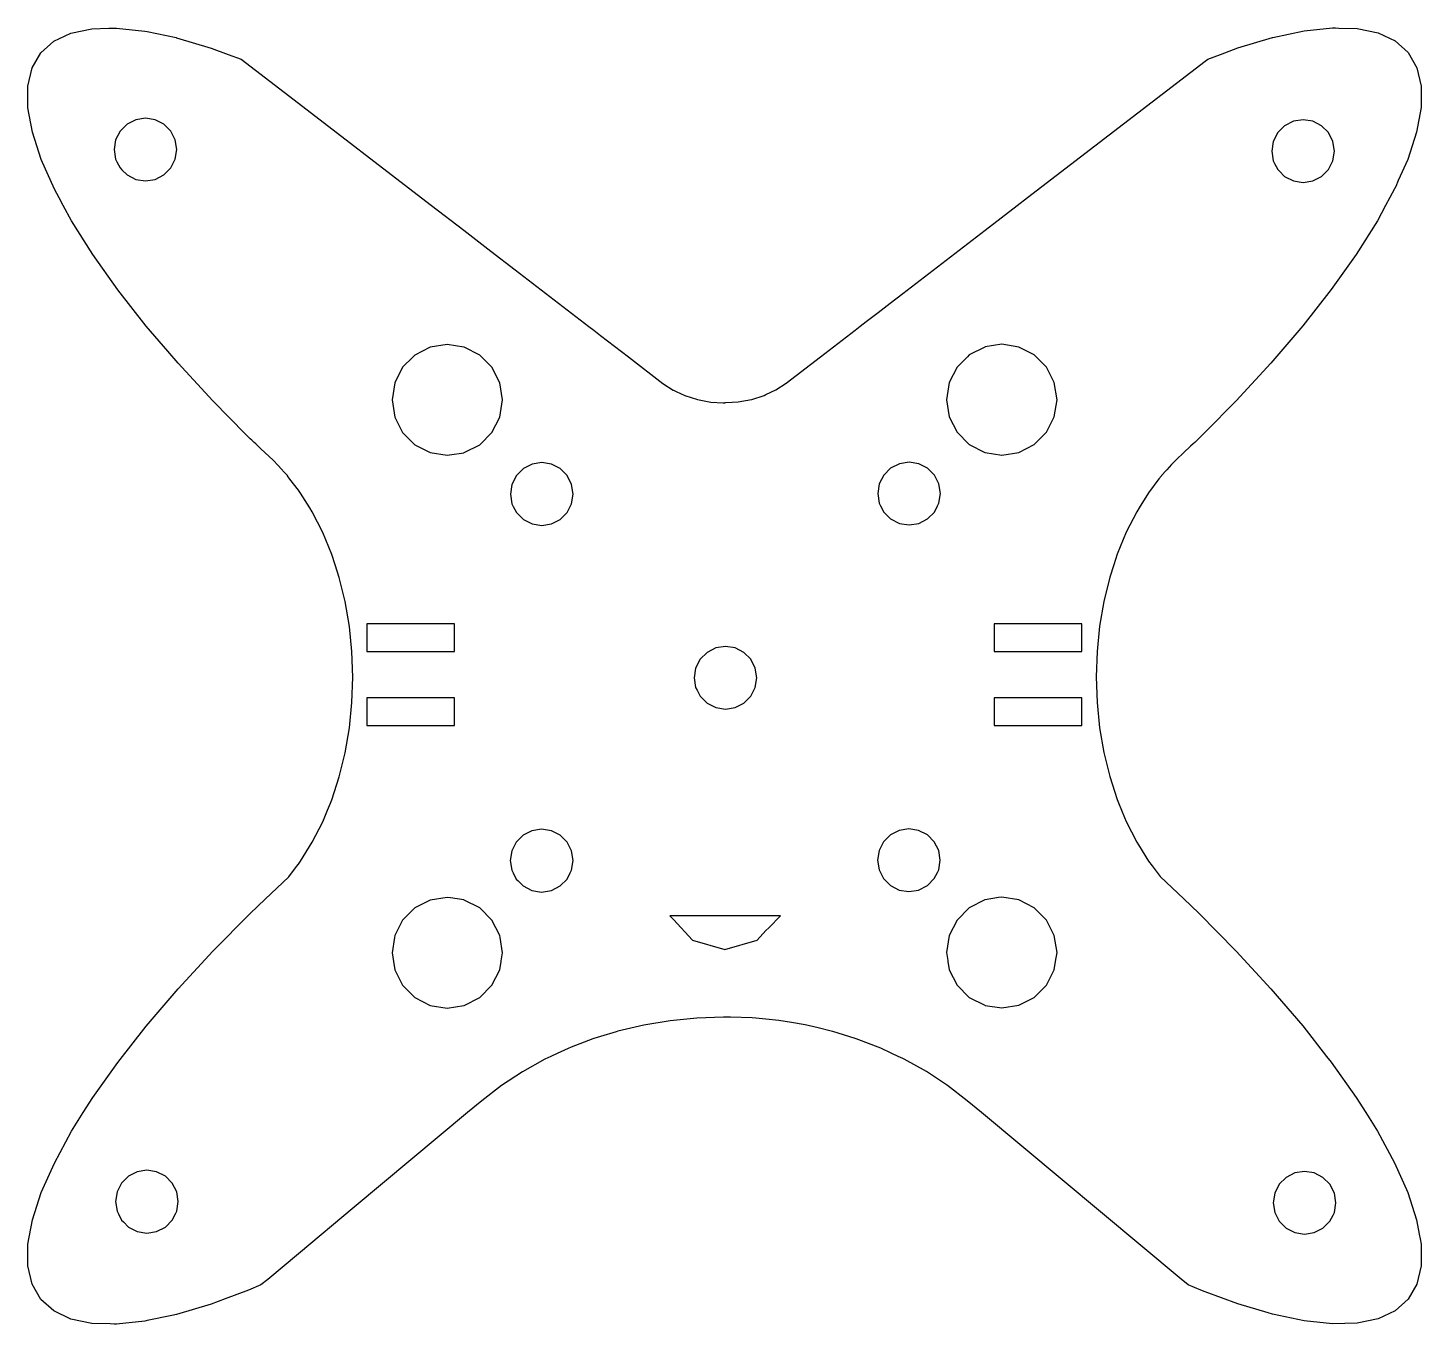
# Model space of a CAD drawing. Header units: millimetres. Extents: x 1 to 76.5, y 1.1 to 71.3.
import ezdxf

# ---------------------------------------------------------------- set-up
doc = ezdxf.new("R2010")
doc.units = ezdxf.units.MM

msp = doc.modelspace()

# ---------------------------------------------------------------- linework, layer by layer
for points in [[(73.066, 71.282), (74.206, 71.045), (75.131, 70.608), (75.831, 69.978), (76.301, 69.161), (76.532, 68.163), (76.527, 66.996), (76.284, 65.669), (75.805, 64.195), (75.295, 63.041), (75.154, 62.724), (75.095, 62.589), (74.843, 62.125), (74.607, 61.689), (74.161, 60.867), (73.01, 59.045), (71.657, 57.139), (70.112, 55.17), (68.391, 53.155), (66.51, 51.114), (64.82, 49.406), (64.717, 49.301), (64.525, 49.106), (64.482, 49.064), (64.394, 48.98), (64.264, 48.857), (64.175, 48.773), (64.023, 48.649), (63.665, 48.304), (63.251, 47.906), (63.193, 47.851), (62.993, 47.66), (62.743, 47.377), (62.727, 47.353), (62.716, 47.336), (62.462, 47.061), (62.454, 47.053), (62.32, 46.877), (61.75, 46.123), (61.241, 45.306), (61.112, 45.096), (60.545, 43.984), (60.058, 42.797), (59.873, 42.227), (59.651, 41.545), (59.332, 40.243), (59.1, 38.899), (58.961, 37.53), (58.914, 36.146), (58.961, 34.764), (59.1, 33.394), (59.332, 32.052), (59.651, 30.747), (60.058, 29.497), (60.131, 29.319), (60.295, 28.921), (60.455, 28.532), (60.545, 28.309), (61.112, 27.197), (61.206, 27.045), (61.75, 26.172), (61.951, 25.906), (62.391, 25.326), (63.665, 24.117), (64.487, 23.338), (66.51, 21.292), (68.391, 19.25), (70.112, 17.237), (71.407, 15.584), (71.657, 15.266), (73.01, 13.361), (73.531, 12.537), (74.161, 11.54), (75.095, 9.816), (75.805, 8.212), (76.284, 6.737), (76.428, 5.953), (76.473, 5.704), (76.527, 5.41), (76.532, 4.243), (76.301, 3.244), (75.831, 2.428), (75.131, 1.797), (74.206, 1.362), (73.066, 1.124), (71.721, 1.087), (70.184, 1.25), (68.471, 1.614), (68.466, 1.615), (68.239, 1.683), (66.596, 2.172), (64.82, 2.832), (64.581, 2.92), (63.905, 3.214), (63.522, 3.506), (52.702, 12.537), (51.927, 13.185), (50.858, 14.009), (49.716, 14.763), (48.504, 15.437), (48.437, 15.47), (48.19, 15.584), (47.843, 15.747), (47.234, 16.032), (47.088, 16.089), (46.054, 16.485), (45.912, 16.541), (45.847, 16.56), (44.647, 16.929), (44.546, 16.961), (43.837, 17.128), (43.144, 17.29), (42.393, 17.416), (41.717, 17.527), (41.01, 17.598), (40.458, 17.651), (40.27, 17.671), (39.09, 17.709), (38.817, 17.719), (38.769, 17.717), (38.769, 17.708), (38.717, 17.709), (37.262, 17.661), (36.009, 17.538), (35.817, 17.519), (34.388, 17.282), (33.696, 17.118), (32.987, 16.951), (32.886, 16.921), (32.052, 16.663), (31.685, 16.55), (31.62, 16.531), (30.446, 16.079), (30.299, 16.022), (29.689, 15.737), (29.344, 15.576), (29.028, 15.429), (27.819, 14.753), (26.675, 14.001), (25.605, 13.175), (24.842, 12.537), (18.696, 7.407), (15.668, 4.88), (14.009, 3.495), (13.627, 3.205), (12.954, 2.912), (11.698, 2.445), (10.936, 2.162), (9.062, 1.604), (8.803, 1.549), (7.476, 1.269), (7.348, 1.242), (5.811, 1.078), (5.671, 1.082), (5.463, 1.087), (4.466, 1.115), (3.327, 1.352), (2.402, 1.789), (1.702, 2.418), (1.233, 3.236), (1, 4.233), (1.005, 5.402), (1.249, 6.729), (1.728, 8.202), (2.438, 9.807), (3.372, 11.53), (4.007, 12.537), (4.521, 13.352), (5.876, 15.258), (7.421, 17.227), (9.142, 19.242), (11.023, 21.282), (13.046, 23.329), (13.867, 24.107), (15.142, 25.317), (15.568, 25.88), (15.668, 26.01), (15.783, 26.162), (16.419, 27.187), (16.986, 28.299), (17.242, 28.921), (17.402, 29.31), (17.475, 29.487), (17.881, 30.739), (18.201, 32.042), (18.433, 33.386), (18.572, 34.754), (18.619, 36.138), (18.572, 37.52), (18.433, 38.889), (18.201, 40.232), (17.881, 41.537), (17.66, 42.218), (17.475, 42.788), (16.986, 43.976), (16.419, 45.088), (16.284, 45.306), (15.783, 46.113), (15.668, 46.264), (15.211, 46.868), (15.079, 47.044), (15.067, 47.055), (14.819, 47.322), (14.8, 47.353), (14.79, 47.368), (14.54, 47.65), (14.33, 47.851), (14.296, 47.885), (13.867, 48.296), (13.621, 48.533), (13.51, 48.639), (13.35, 48.77), (13.266, 48.849), (13.137, 48.973), (13.046, 49.058), (13.006, 49.098), (12.909, 49.197), (12.816, 49.291), (11.023, 51.106), (9.142, 53.147), (8.589, 53.792), (7.421, 55.16), (5.876, 57.129), (4.521, 59.035), (3.372, 60.857), (2.921, 61.689), (2.69, 62.115), (2.438, 62.581), (1.728, 64.185), (1.249, 65.659), (1.005, 66.986), (1, 68.155), (1.233, 69.153), (1.702, 69.97), (2.402, 70.6), (3.327, 71.035), (4.466, 71.272), (5.384, 71.298), (5.64, 71.305), (5.811, 71.309), (7.348, 71.147), (7.476, 71.119), (9.034, 70.79), (9.062, 70.783), (10.936, 70.225), (11.861, 69.882), (12.568, 69.62), (15.668, 67.237), (22.335, 62.115), (22.891, 61.689), (24.631, 60.352), (26.102, 59.223), (27.426, 58.206), (31.416, 55.14), (31.685, 54.934), (32.052, 54.652), (33.554, 53.497), (35.429, 52.057), (35.99, 51.689), (36.009, 51.681), (36.147, 51.615), (36.619, 51.393), (37.301, 51.176), (38.019, 51.044), (38.699, 51.002), (38.754, 51), (38.764, 51), (38.764, 51.01), (38.778, 51.008), (38.832, 51.012), (39.189, 51.033), (39.514, 51.052), (40.231, 51.186), (40.244, 51.19), (40.913, 51.402), (41.01, 51.448), (41.542, 51.698), (42.105, 52.066), (43.966, 53.497), (45.847, 54.942), (46.116, 55.149), (46.454, 55.408), (47.096, 55.902), (47.752, 56.405), (48.435, 56.93), (48.437, 56.931), (52.902, 60.361), (54.631, 61.689), (55.197, 62.125), (64.82, 69.516), (64.966, 69.628), (65.647, 69.882), (66.596, 70.235), (68.471, 70.793), (68.498, 70.798), (70.184, 71.155), (71.721, 71.319), (71.894, 71.315), (72.076, 71.309)], [(6.097, 63.63), (6.376, 63.352), (6.85, 63.11), (7.375, 63.026), (7.902, 63.11), (8.374, 63.352), (8.75, 63.727), (8.919, 64.058), (8.992, 64.202), (9.075, 64.727), (8.992, 65.252), (8.75, 65.726), (8.374, 66.102), (7.902, 66.344), (7.375, 66.426), (6.85, 66.344), (6.376, 66.102), (6, 65.726), (5.758, 65.252), (5.675, 64.727), (5.758, 64.202), (5.831, 64.058), (6, 63.727)], [(68.852, 63.546), (69.131, 63.267), (69.605, 63.025), (70.131, 62.941), (70.657, 63.025), (71.13, 63.267), (71.506, 63.643), (71.674, 63.973), (71.747, 64.117), (71.831, 64.642), (71.747, 65.167), (71.506, 65.641), (71.13, 66.017), (70.657, 66.259), (70.131, 66.341), (69.605, 66.259), (69.131, 66.017), (68.756, 65.641), (68.514, 65.167), (68.431, 64.642), (68.514, 64.117), (68.587, 63.973), (68.756, 63.643)], [(26.582, 52.088), (26.156, 52.925), (25.586, 53.497), (25.495, 53.589), (24.66, 54.016), (24.631, 54.02), (23.735, 54.162), (22.811, 54.016), (21.976, 53.589), (21.883, 53.497), (21.313, 52.925), (20.888, 52.088), (20.741, 51.161), (20.888, 50.232), (21.313, 49.396), (21.976, 48.732), (22.811, 48.304), (23.735, 48.157), (23.859, 48.177), (24.631, 48.3), (24.66, 48.304), (25.495, 48.732), (26.156, 49.396), (26.582, 50.232), (26.728, 51.161)], [(52.902, 48.31), (53.799, 48.168), (54.723, 48.314), (55.557, 48.74), (56.22, 49.404), (56.628, 50.207), (56.646, 50.242), (56.792, 51.169), (56.646, 52.098), (56.628, 52.131), (56.22, 52.935), (55.658, 53.497), (55.557, 53.599), (54.723, 54.026), (53.799, 54.172), (52.902, 54.03), (52.873, 54.026), (52.037, 53.599), (51.937, 53.497), (51.376, 52.935), (50.95, 52.098), (50.804, 51.169), (50.95, 50.242), (51.376, 49.404), (52.037, 48.74), (52.873, 48.314)], [(27.583, 44.963), (27.862, 44.684), (28.336, 44.442), (28.861, 44.359), (29.388, 44.442), (29.861, 44.684), (30.236, 45.06), (30.405, 45.39), (30.478, 45.534), (30.562, 46.059), (30.478, 46.584), (30.236, 47.058), (29.861, 47.434), (29.388, 47.676), (28.861, 47.759), (28.336, 47.676), (27.862, 47.434), (27.486, 47.058), (27.245, 46.584), (27.162, 46.059), (27.245, 45.534), (27.318, 45.39), (27.486, 45.06)], [(47.494, 44.986), (47.772, 44.707), (48.246, 44.466), (48.772, 44.382), (49.298, 44.466), (49.771, 44.707), (50.147, 45.083), (50.316, 45.414), (50.389, 45.557), (50.472, 46.082), (50.389, 46.608), (50.147, 47.082), (49.771, 47.458), (49.298, 47.7), (48.772, 47.782), (48.246, 47.7), (47.772, 47.458), (47.397, 47.082), (47.155, 46.608), (47.072, 46.082), (47.155, 45.557), (47.228, 45.414), (47.397, 45.083)], [(20.741, 39.023), (19.379, 39.023), (19.379, 37.519), (24.135, 37.519), (24.135, 39.023)], [(53.837, 37.519), (58.135, 37.519), (58.135, 39.023), (53.38, 39.023), (53.38, 37.519)], [(37.542, 35.008), (37.821, 34.729), (38.295, 34.487), (38.82, 34.404), (39.347, 34.487), (39.819, 34.729), (40.195, 35.105), (40.364, 35.435), (40.437, 35.579), (40.521, 36.104), (40.437, 36.63), (40.195, 37.104), (39.819, 37.48), (39.347, 37.721), (38.82, 37.804), (38.295, 37.721), (37.821, 37.48), (37.445, 37.104), (37.203, 36.63), (37.121, 36.104), (37.203, 35.579), (37.276, 35.435), (37.445, 35.105)], [(23.695, 33.518), (24.135, 33.518), (24.135, 35.023), (19.379, 35.023), (19.379, 33.518)], [(56.792, 35.023), (53.38, 35.023), (53.38, 33.518), (58.135, 33.518), (58.135, 35.023)], [(27.576, 25.098), (27.855, 24.819), (28.329, 24.577), (28.854, 24.493), (29.381, 24.577), (29.854, 24.819), (30.229, 25.195), (30.398, 25.525), (30.471, 25.669), (30.555, 26.194), (30.471, 26.719), (30.229, 27.193), (29.854, 27.569), (29.381, 27.811), (28.854, 27.893), (28.329, 27.811), (27.855, 27.569), (27.479, 27.193), (27.238, 26.719), (27.155, 26.194), (27.238, 25.669), (27.311, 25.525), (27.479, 25.195)], [(47.487, 25.121), (47.766, 24.842), (48.24, 24.601), (48.765, 24.517), (49.292, 24.601), (49.764, 24.842), (50.14, 25.218), (50.309, 25.548), (50.382, 25.692), (50.466, 26.217), (50.382, 26.743), (50.14, 27.217), (49.764, 27.593), (49.292, 27.834), (48.765, 27.917), (48.24, 27.834), (47.766, 27.593), (47.39, 27.217), (47.148, 26.743), (47.066, 26.217), (47.148, 25.692), (47.221, 25.548), (47.39, 25.218)], [(26.66, 20.767), (26.728, 21.202), (26.598, 22.029), (26.582, 22.13), (26.156, 22.968), (25.495, 23.632), (24.66, 24.058), (24.631, 24.062), (23.906, 24.178), (23.735, 24.204), (22.811, 24.058), (21.976, 23.632), (21.313, 22.968), (20.888, 22.13), (20.872, 22.029), (20.741, 21.202), (20.815, 20.73), (20.888, 20.275), (21.313, 19.437), (21.976, 18.773), (22.811, 18.346), (23.735, 18.2), (24.631, 18.342), (24.66, 18.346), (25.495, 18.773), (26.156, 19.437), (26.582, 20.275), (26.654, 20.73)], [(50.95, 22.14), (50.804, 21.211), (50.873, 20.777), (50.88, 20.73), (50.95, 20.283), (51.376, 19.447), (52.037, 18.783), (52.873, 18.357), (52.902, 18.351), (53.799, 18.209), (54.723, 18.357), (55.557, 18.783), (56.22, 19.447), (56.646, 20.283), (56.716, 20.73), (56.792, 21.211), (56.646, 22.14), (56.22, 22.976), (55.557, 23.64), (54.723, 24.067), (53.799, 24.215), (53.627, 24.187), (52.902, 24.072), (52.873, 24.067), (52.037, 23.64), (51.376, 22.976)], [(40.539, 21.883), (41.01, 22.403), (41.162, 22.556), (41.811, 23.205), (35.806, 23.205), (36.009, 23.001), (37.032, 21.883), (37.033, 21.882), (38.789, 21.374), (40.539, 21.882)], [(6.178, 6.619), (6.456, 6.34), (6.93, 6.099), (7.456, 6.015), (7.982, 6.099), (8.455, 6.34), (8.831, 6.716), (8.999, 7.046), (9.072, 7.19), (9.156, 7.715), (9.072, 8.241), (8.831, 8.715), (8.455, 9.091), (7.982, 9.332), (7.456, 9.415), (6.93, 9.332), (6.456, 9.091), (6.081, 8.715), (5.839, 8.241), (5.756, 7.715), (5.839, 7.19), (5.912, 7.046), (6.081, 6.716)], [(68.933, 6.558), (69.212, 6.279), (69.686, 6.037), (70.211, 5.954), (70.738, 6.037), (71.211, 6.279), (71.586, 6.655), (71.755, 6.985), (71.828, 7.129), (71.912, 7.654), (71.828, 8.179), (71.586, 8.653), (71.211, 9.029), (70.738, 9.271), (70.211, 9.354), (69.686, 9.271), (69.212, 9.029), (68.836, 8.653), (68.595, 8.179), (68.512, 7.654), (68.595, 7.129), (68.668, 6.985), (68.836, 6.655)]]:
    msp.add_lwpolyline(points, close=True)

doc.saveas('drawing.dxf')
